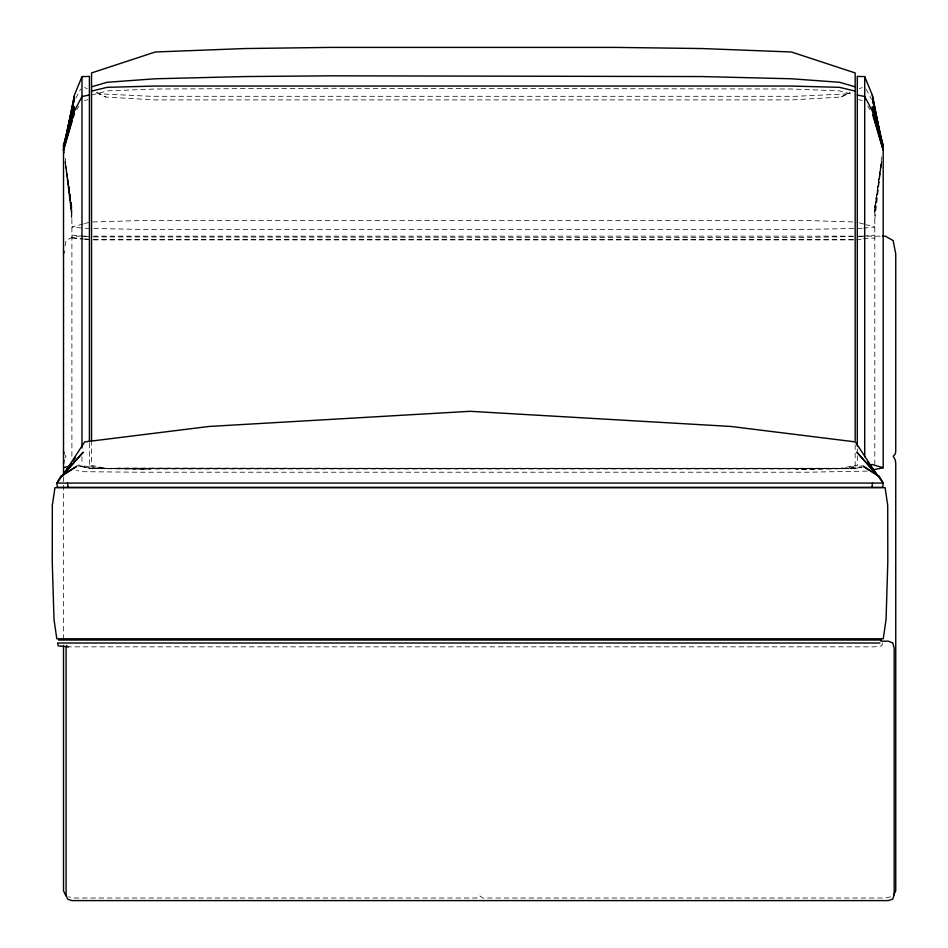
<?xml version="1.0" encoding="UTF-8"?>
<svg xmlns="http://www.w3.org/2000/svg" width="948" height="948" viewBox="0 0 948 948"><rect width="100%" height="100%" fill="white"/><g stroke="black" fill="none" stroke-linecap="round" stroke-linejoin="round"><path stroke-width="0.71" stroke-dasharray="4.74 3.56" d="M874.803 218.976L881.593 162.938M874.803 210.077L881.699 156.811M874.803 212.364L881.628 161.598M874.803 211.037L881.593 161.373M874.803 464.65L874.803 207.363L881.723 159.785M874.803 207.363L881.723 160.046M65.068 245.935L66.111 240.602L73.92 236.159L79.845 236.159M882.517 643.017L881.818 645.884L874.412 646.844L67.118 646.844M75.793 98.237L80.604 89.053M65.175 457.777L66.005 456.296L65.175 455.301M76.693 109.743L78.957 106.069M96.53 92.691L105.678 97.04L154.465 99.895L792.244 99.895L841.03 97.04L849.787 92.442M841.03 97.04L850.178 92.691M859.433 88.709L862.076 87.572M89.42 443.178L89.42 465.978L91.541 465.373L107.539 468.668L839.17 468.668L855.167 465.373L857.288 465.978L857.288 448.878M83.258 223.965L71.894 227.046L83.258 228.172M84.668 223.586L90.344 222.045L145.708 220.374L801.001 220.374L856.352 222.045M91.541 95.096L107.207 90.901L155.271 89.005L330.888 88.271L791.438 89.005L839.49 90.901L853.733 94.717M84.455 100.547L88.176 99.599M890.539 896.832L885.337 898.029L482.662 898.029L479.629 895.706L476.595 898.029L73.92 898.029L68.718 896.832M867.254 471.085L807.85 472.211L138.858 472.211L82.346 471.689L76.551 470.481M801.001 468.656L856.352 468.3L862.028 467.151L856.352 468.3L791.177 468.964L155.531 468.964L90.344 468.265L77.57 465.812M862.028 467.174L856.352 468.265L90.344 468.265L77.57 465.776L90.344 468.265L150.756 468.952L92.56 468.502L146.964 469.011L99.173 468.656L78.198 464.97M847.524 468.656L799.733 469.011L854.148 468.502L795.953 468.952L847.524 468.656L863.284 465.658M841.03 468.75L857.288 465.978M862.028 228.314L801.001 229.499L145.708 229.499L84.668 228.314M863.45 228.172L874.803 227.046L866.294 224.735M862.028 236.348L801.001 237.521L93.26 236.941M863.45 236.206L874.803 235.08M856.352 239.868L862.028 239.311M863.45 238.706L874.803 238.055M107.539 468.668L119.78 468.075L839.17 468.668M847.524 93.828L795.953 96.293L150.756 96.293L99.173 93.828M853.437 239.441L93.26 239.441M853.437 239.903L93.26 239.903M81.327 236.159L87.252 236.159M93.177 236.159L852.762 236.159M858.687 236.159L882.375 236.159M71.894 238.055L83.258 239.18M84.668 239.311L90.344 239.868M71.894 235.08L83.258 236.206M84.668 236.348L90.344 236.917M71.894 237.581L83.258 238.706M84.668 238.849L90.344 239.417M89.42 465.978L105.678 468.75M858.533 99.599L862.242 100.547M859.196 222.816L864.872 224.356M84.633 87.572L87.275 88.709M96.921 92.442L105.678 97.04M867.752 106.069L870.015 109.743M866.093 89.053L870.916 98.237M65.187 161.48L71.894 207.363L71.894 457.718M65.187 161.219L71.894 207.363M65.104 161.373L71.894 211.037M65.27 163.044L71.894 212.364M65.187 158.257L71.894 210.077M65.116 162.938L71.894 217.613L65.116 162.475M65.258 163.897L71.894 218.976M855.167 444.896L855.167 465.373M91.541 440.512L91.541 465.373M81.978 456.711L81.978 465.385M63.516 476.868L63.516 638.051"/><path stroke-width="1.42" d="M872.006 487.391L872.504 483.077M63.516 463.619L63.931 460.1M63.516 253.934L64.037 251.267M64.085 146.549L63.516 149.405L64.12 146.573M63.516 149.689L64.097 146.798M64.689 143.895L74.418 96.115M66.81 645.517L66.087 648.112L66.087 894.722L67.545 899.131L71.906 900.6L888.347 900.6L892.72 899.131L894.177 894.722L894.177 648.112L892.72 642.922L888.347 641.192L880.953 641.192M63.516 475.446L63.516 145.293L74.418 106.863L63.516 146.442L74.418 98.379L64.725 143.74L74.418 95.037L81.978 76.61L89.42 76.397L89.42 441.756M72.321 120.479L63.516 150.139L74.418 110.928L81.978 96.53L89.42 94.978M73.162 117.647L74.418 113.416M893.668 895.149L895.741 890.836L895.741 463.619L895.327 460.1L893.253 456.296L895.327 453.891L895.741 451.141L895.741 253.934L893.146 240.602L885.337 236.159L882.375 236.159M60.708 476.489L76.539 466.404L60.708 476.489L56.868 483.077L57.366 487.391L882.695 487.391L883.192 483.077L879.353 476.489L863.51 466.404L879.353 476.489M62.675 475.114L83.187 452.208L63.326 474.664L84.692 441.898L209.141 426.458L470.03 411.302L730.908 426.458L855.369 441.898L876.722 474.664L856.862 452.208L877.386 475.114L883.192 483.077L56.868 483.077L71.278 463.394M63.326 474.664L67.486 468.904M69.145 466.594L71.645 463.145M72.996 461.06L75.567 457.54M63.516 467.743L70.33 465.752M91.541 86.813L107.207 82.275L155.271 78.779L244.56 76.563L330.888 75.828L702.136 76.563L791.438 78.779L839.49 82.275L855.167 86.813M91.541 91.103L107.207 87.323L155.271 86.055L791.438 86.055L839.49 87.323L855.167 91.103M873.049 469.864L883.192 467.743L883.192 145.293L872.29 106.863L882.801 145.032L872.29 98.379L882.28 145.151M869.766 464.84L872.29 464.567L883.192 467.743M58.669 640.042L881.391 640.042M879.851 643.017L57.532 643.017L58.243 645.884L68.6 646.844M882.327 145.115L872.29 95.037L864.718 76.61L857.288 76.397L857.288 446.022M857.288 94.978L864.718 96.53L872.29 110.928L883.192 150.139L872.705 114.827M867.93 462.233L877.386 475.114M870.904 466.594L876.722 474.664M66.111 896.239L63.516 890.836L63.516 645.446M882.304 145.34L872.29 95.037M63.516 451.141L63.931 453.891M63.516 150.009L63.931 152.877M63.516 145.293L64.073 149.618M67.557 483.077L68.043 487.391M864.718 76.61L864.718 456.711M855.167 440.512L855.167 72.937L791.438 51.998L702.136 48.549L615.821 47.4L330.888 47.4L244.56 48.549L155.271 51.998L91.541 72.937L91.541 440.512M81.978 76.61L81.978 448.025M52.33 505.391L52.259 562.128L53.989 619.423L56.809 638.786L883.252 638.786L886.072 619.423L887.802 562.128L887.719 505.391L885.112 487.651L54.948 487.651L52.33 505.391"/></g></svg>
